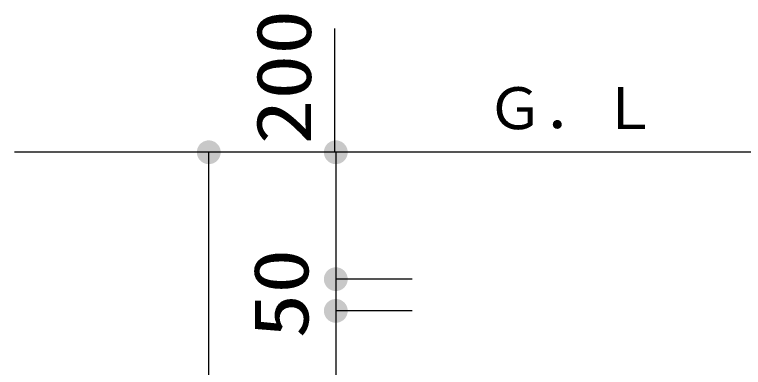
# Model space of a CAD drawing. Units: millimetres, scale not verified. Extents: x -8093 to 8093, y -5792 to 5792.
# Drawn here: x -2221 to -1073, y -1588 to -1032 of the extents above; entities that cross this region are included whole.
import ezdxf
from ezdxf.enums import TextEntityAlignment as Align

# ---------------------------------------------------------------- set-up
doc = ezdxf.new("R2010")
doc.units = ezdxf.units.MM
doc.header["$LTSCALE"] = 30
doc.layers.add('0-2_00クル-フ-1機器', color=2, linetype='Continuous', lineweight=25)
doc.layers.add('0-3_00クル-フ-6寸法', color=132, linetype='Continuous', lineweight=25)
doc.styles.add('ＭＳ ゴシック', font='')
doc.styles.get('ＭＳ ゴシック').set_extended_font_data('MS Gothic')

msp = doc.modelspace()

# ---------------------------------------------------------------- linework, layer by layer
at = {"layer": '0-2_00クル-フ-1機器'}
msp.add_line((1049.89, -1249.23), (-2220.93, -1249.23), dxfattribs=at)
at = {"layer": '0-3_00クル-フ-6寸法', "color": 4}
for p, q in [((-1716.63, -1249.23), (-1716.63, -1054.1)), ((-1795.13, -1249.23), (-1915.13, -1249.23)), ((-1915.13, -3449.23), (-1915.13, -1249.23)), ((-1595.13, -1249.23), (-1715.13, -1249.23)), ((-1715.13, -1249.23), (-1715.13, -1449.23)), ((-1595.13, -1449.23), (-1715.13, -1449.23)), ((-1595.13, -1449.23), (-1715.13, -1449.23)), ((-1715.13, -1449.23), (-1715.13, -1499.23)), ((-1595.13, -1499.23), (-1715.13, -1499.23)), ((-1595.13, -1499.23), (-1715.13, -1499.23)), ((-1715.13, -1499.23), (-1715.13, -3099.23))]:
    msp.add_line(p, q, dxfattribs=at)
at = {"layer": '0-3_00クル-フ-6寸法'}
for points in [[(-1915.13, -1249.23), (-1932.09, -1241.25), (-1930.96, -1239.19)], [(-1915.13, -1249.23), (-1930.96, -1239.19), (-1929.57, -1237.28)], [(-1915.13, -1249.23), (-1929.57, -1237.28), (-1927.96, -1235.56)], [(-1915.13, -1249.23), (-1927.96, -1235.56), (-1926.15, -1234.06)], [(-1915.13, -1249.23), (-1926.15, -1234.06), (-1924.16, -1232.8)], [(-1915.13, -1249.23), (-1924.16, -1232.8), (-1922.03, -1231.8)], [(-1915.13, -1249.23), (-1922.03, -1231.8), (-1919.79, -1231.07)], [(-1915.13, -1249.23), (-1919.79, -1231.07), (-1917.48, -1230.63)], [(-1915.13, -1249.23), (-1917.48, -1230.63), (-1915.13, -1230.48)], [(-1915.13, -1249.23), (-1915.13, -1230.48), (-1912.78, -1230.63)], [(-1915.13, -1249.23), (-1912.78, -1230.63), (-1910.46, -1231.07)], [(-1915.13, -1249.23), (-1910.46, -1231.07), (-1908.22, -1231.8)], [(-1915.13, -1249.23), (-1908.22, -1231.8), (-1906.09, -1232.8)], [(-1915.13, -1249.23), (-1906.09, -1232.8), (-1904.11, -1234.06)], [(-1915.13, -1249.23), (-1904.11, -1234.06), (-1902.29, -1235.56)], [(-1915.13, -1249.23), (-1902.29, -1235.56), (-1900.68, -1237.28)], [(-1915.13, -1249.23), (-1900.68, -1237.28), (-1899.3, -1239.19)], [(-1915.13, -1249.23), (-1899.3, -1239.19), (-1898.16, -1241.25)], [(-1715.13, -1249.23), (-1732.09, -1241.25), (-1730.96, -1239.19)], [(-1715.13, -1249.23), (-1730.96, -1239.19), (-1729.57, -1237.28)], [(-1715.13, -1249.23), (-1729.57, -1237.28), (-1727.96, -1235.56)], [(-1715.13, -1249.23), (-1727.96, -1235.56), (-1726.15, -1234.06)], [(-1715.13, -1249.23), (-1726.15, -1234.06), (-1724.16, -1232.8)], [(-1715.13, -1249.23), (-1724.16, -1232.8), (-1722.03, -1231.8)], [(-1715.13, -1249.23), (-1722.03, -1231.8), (-1719.79, -1231.07)], [(-1715.13, -1249.23), (-1719.79, -1231.07), (-1717.48, -1230.63)], [(-1715.13, -1249.23), (-1717.48, -1230.63), (-1715.13, -1230.48)], [(-1715.13, -1249.23), (-1715.13, -1230.48), (-1712.78, -1230.63)], [(-1715.13, -1249.23), (-1712.78, -1230.63), (-1710.46, -1231.07)], [(-1715.13, -1249.23), (-1710.46, -1231.07), (-1708.22, -1231.8)], [(-1715.13, -1249.23), (-1708.22, -1231.8), (-1706.09, -1232.8)], [(-1715.13, -1249.23), (-1706.09, -1232.8), (-1704.11, -1234.06)], [(-1715.13, -1249.23), (-1704.11, -1234.06), (-1702.29, -1235.56)], [(-1715.13, -1249.23), (-1702.29, -1235.56), (-1700.68, -1237.28)], [(-1715.13, -1249.23), (-1700.68, -1237.28), (-1699.3, -1239.19)], [(-1715.13, -1249.23), (-1699.3, -1239.19), (-1698.16, -1241.25)], [(-1915.13, -1249.23), (-1933.84, -1248.05), (-1933.55, -1245.72)], [(-1915.13, -1249.23), (-1933.84, -1250.41), (-1933.84, -1248.05)], [(-1915.13, -1249.23), (-1933.55, -1252.75), (-1933.84, -1250.41)], [(-1915.13, -1249.23), (-1933.55, -1245.72), (-1932.96, -1243.44)], [(-1915.13, -1249.23), (-1932.96, -1255.03), (-1933.55, -1252.75)], [(-1915.13, -1249.23), (-1932.96, -1243.44), (-1932.09, -1241.25)], [(-1915.13, -1249.23), (-1932.09, -1257.22), (-1932.96, -1255.03)], [(-1915.13, -1249.23), (-1930.96, -1259.28), (-1932.09, -1257.22)], [(-1915.13, -1249.23), (-1929.57, -1261.18), (-1930.96, -1259.28)], [(-1915.13, -1249.23), (-1927.96, -1262.9), (-1929.57, -1261.18)], [(-1915.13, -1249.23), (-1926.15, -1264.4), (-1927.96, -1262.9)], [(-1915.13, -1249.23), (-1924.16, -1265.66), (-1926.15, -1264.4)], [(-1915.13, -1249.23), (-1922.03, -1266.67), (-1924.16, -1265.66)], [(-1915.13, -1249.23), (-1919.79, -1267.39), (-1922.03, -1266.67)], [(-1915.13, -1249.23), (-1917.48, -1267.83), (-1919.79, -1267.39)], [(-1915.13, -1249.23), (-1915.13, -1267.98), (-1917.48, -1267.83)], [(-1915.13, -1249.23), (-1898.16, -1241.25), (-1897.29, -1243.44)], [(-1915.13, -1249.23), (-1897.29, -1243.44), (-1896.71, -1245.72)], [(-1915.13, -1249.23), (-1896.71, -1245.72), (-1896.41, -1248.05)], [(-1915.13, -1249.23), (-1896.41, -1248.05), (-1896.41, -1250.41)], [(-1915.13, -1249.23), (-1912.78, -1267.83), (-1915.13, -1267.98)], [(-1915.13, -1249.23), (-1910.46, -1267.39), (-1912.78, -1267.83)], [(-1915.13, -1249.23), (-1908.22, -1266.67), (-1910.46, -1267.39)], [(-1915.13, -1249.23), (-1906.09, -1265.66), (-1908.22, -1266.67)], [(-1915.13, -1249.23), (-1904.11, -1264.4), (-1906.09, -1265.66)], [(-1915.13, -1249.23), (-1902.29, -1262.9), (-1904.11, -1264.4)], [(-1915.13, -1249.23), (-1900.68, -1261.18), (-1902.29, -1262.9)], [(-1915.13, -1249.23), (-1899.3, -1259.28), (-1900.68, -1261.18)], [(-1915.13, -1249.23), (-1898.16, -1257.22), (-1899.3, -1259.28)], [(-1915.13, -1249.23), (-1897.29, -1255.03), (-1898.16, -1257.22)], [(-1915.13, -1249.23), (-1896.71, -1252.75), (-1897.29, -1255.03)], [(-1915.13, -1249.23), (-1896.41, -1250.41), (-1896.71, -1252.75)], [(-1715.13, -1249.23), (-1733.84, -1248.05), (-1733.55, -1245.72)], [(-1715.13, -1249.23), (-1733.84, -1250.41), (-1733.84, -1248.05)], [(-1715.13, -1249.23), (-1733.55, -1252.75), (-1733.84, -1250.41)], [(-1715.13, -1249.23), (-1733.55, -1245.72), (-1732.96, -1243.44)], [(-1715.13, -1249.23), (-1732.96, -1255.03), (-1733.55, -1252.75)], [(-1715.13, -1249.23), (-1732.96, -1243.44), (-1732.09, -1241.25)], [(-1715.13, -1249.23), (-1732.09, -1257.22), (-1732.96, -1255.03)], [(-1715.13, -1249.23), (-1730.96, -1259.28), (-1732.09, -1257.22)], [(-1715.13, -1249.23), (-1729.57, -1261.18), (-1730.96, -1259.28)], [(-1715.13, -1249.23), (-1727.96, -1262.9), (-1729.57, -1261.18)], [(-1715.13, -1249.23), (-1726.15, -1264.4), (-1727.96, -1262.9)], [(-1715.13, -1249.23), (-1724.16, -1265.66), (-1726.15, -1264.4)], [(-1715.13, -1249.23), (-1722.03, -1266.67), (-1724.16, -1265.66)], [(-1715.13, -1249.23), (-1719.79, -1267.39), (-1722.03, -1266.67)], [(-1715.13, -1249.23), (-1717.48, -1267.83), (-1719.79, -1267.39)], [(-1715.13, -1249.23), (-1715.13, -1267.98), (-1717.48, -1267.83)], [(-1715.13, -1249.23), (-1698.16, -1241.25), (-1697.29, -1243.44)], [(-1715.13, -1249.23), (-1697.29, -1243.44), (-1696.71, -1245.72)], [(-1715.13, -1249.23), (-1696.71, -1245.72), (-1696.41, -1248.05)], [(-1715.13, -1249.23), (-1696.41, -1248.05), (-1696.41, -1250.41)], [(-1715.13, -1249.23), (-1712.78, -1267.83), (-1715.13, -1267.98)], [(-1715.13, -1249.23), (-1710.46, -1267.39), (-1712.78, -1267.83)], [(-1715.13, -1249.23), (-1708.22, -1266.67), (-1710.46, -1267.39)], [(-1715.13, -1249.23), (-1706.09, -1265.66), (-1708.22, -1266.67)], [(-1715.13, -1249.23), (-1704.11, -1264.4), (-1706.09, -1265.66)], [(-1715.13, -1249.23), (-1702.29, -1262.9), (-1704.11, -1264.4)], [(-1715.13, -1249.23), (-1700.68, -1261.18), (-1702.29, -1262.9)], [(-1715.13, -1249.23), (-1699.3, -1259.28), (-1700.68, -1261.18)], [(-1715.13, -1249.23), (-1698.16, -1257.22), (-1699.3, -1259.28)], [(-1715.13, -1249.23), (-1697.29, -1255.03), (-1698.16, -1257.22)], [(-1715.13, -1249.23), (-1696.71, -1252.75), (-1697.29, -1255.03)], [(-1715.13, -1249.23), (-1696.41, -1250.41), (-1696.71, -1252.75)], [(-1715.13, -1449.23), (-1727.96, -1435.56), (-1726.15, -1434.06)], [(-1715.13, -1449.23), (-1727.96, -1435.56), (-1726.15, -1434.06)], [(-1715.13, -1449.23), (-1726.15, -1434.06), (-1724.16, -1432.8)], [(-1715.13, -1449.23), (-1726.15, -1434.06), (-1724.16, -1432.8)], [(-1715.13, -1449.23), (-1724.16, -1432.8), (-1722.03, -1431.8)], [(-1715.13, -1449.23), (-1724.16, -1432.8), (-1722.03, -1431.8)], [(-1715.13, -1449.23), (-1722.03, -1431.8), (-1719.79, -1431.07)], [(-1715.13, -1449.23), (-1722.03, -1431.8), (-1719.79, -1431.07)], [(-1715.13, -1449.23), (-1719.79, -1431.07), (-1717.48, -1430.63)], [(-1715.13, -1449.23), (-1719.79, -1431.07), (-1717.48, -1430.63)], [(-1715.13, -1449.23), (-1717.48, -1430.63), (-1715.13, -1430.48)], [(-1715.13, -1449.23), (-1717.48, -1430.63), (-1715.13, -1430.48)], [(-1715.13, -1449.23), (-1715.13, -1430.48), (-1712.78, -1430.63)], [(-1715.13, -1449.23), (-1715.13, -1430.48), (-1712.78, -1430.63)], [(-1715.13, -1449.23), (-1712.78, -1430.63), (-1710.46, -1431.07)], [(-1715.13, -1449.23), (-1712.78, -1430.63), (-1710.46, -1431.07)], [(-1715.13, -1449.23), (-1710.46, -1431.07), (-1708.22, -1431.8)], [(-1715.13, -1449.23), (-1710.46, -1431.07), (-1708.22, -1431.8)], [(-1715.13, -1449.23), (-1708.22, -1431.8), (-1706.09, -1432.8)], [(-1715.13, -1449.23), (-1708.22, -1431.8), (-1706.09, -1432.8)], [(-1715.13, -1449.23), (-1706.09, -1432.8), (-1704.11, -1434.06)], [(-1715.13, -1449.23), (-1706.09, -1432.8), (-1704.11, -1434.06)], [(-1715.13, -1449.23), (-1704.11, -1434.06), (-1702.29, -1435.56)], [(-1715.13, -1449.23), (-1704.11, -1434.06), (-1702.29, -1435.56)], [(-1715.13, -1449.23), (-1733.84, -1448.05), (-1733.55, -1445.72)], [(-1715.13, -1449.23), (-1733.84, -1448.05), (-1733.55, -1445.72)], [(-1715.13, -1449.23), (-1733.55, -1445.72), (-1732.96, -1443.44)], [(-1715.13, -1449.23), (-1733.55, -1445.72), (-1732.96, -1443.44)], [(-1715.13, -1449.23), (-1732.96, -1443.44), (-1732.09, -1441.25)], [(-1715.13, -1449.23), (-1732.96, -1443.44), (-1732.09, -1441.25)], [(-1715.13, -1449.23), (-1732.09, -1441.25), (-1730.96, -1439.19)], [(-1715.13, -1449.23), (-1732.09, -1441.25), (-1730.96, -1439.19)], [(-1715.13, -1449.23), (-1730.96, -1439.19), (-1729.57, -1437.28)], [(-1715.13, -1449.23), (-1730.96, -1439.19), (-1729.57, -1437.28)], [(-1715.13, -1449.23), (-1729.57, -1437.28), (-1727.96, -1435.56)], [(-1715.13, -1449.23), (-1729.57, -1437.28), (-1727.96, -1435.56)], [(-1715.13, -1449.23), (-1702.29, -1435.56), (-1700.68, -1437.28)], [(-1715.13, -1449.23), (-1702.29, -1435.56), (-1700.68, -1437.28)], [(-1715.13, -1449.23), (-1700.68, -1437.28), (-1699.3, -1439.19)], [(-1715.13, -1449.23), (-1700.68, -1437.28), (-1699.3, -1439.19)], [(-1715.13, -1449.23), (-1699.3, -1439.19), (-1698.16, -1441.25)], [(-1715.13, -1449.23), (-1699.3, -1439.19), (-1698.16, -1441.25)], [(-1715.13, -1449.23), (-1698.16, -1441.25), (-1697.29, -1443.44)], [(-1715.13, -1449.23), (-1698.16, -1441.25), (-1697.29, -1443.44)], [(-1715.13, -1449.23), (-1697.29, -1443.44), (-1696.71, -1445.72)], [(-1715.13, -1449.23), (-1697.29, -1443.44), (-1696.71, -1445.72)], [(-1715.13, -1449.23), (-1696.71, -1445.72), (-1696.41, -1448.05)], [(-1715.13, -1449.23), (-1696.71, -1445.72), (-1696.41, -1448.05)], [(-1715.13, -1449.23), (-1733.84, -1450.41), (-1733.84, -1448.05)], [(-1715.13, -1449.23), (-1733.84, -1450.41), (-1733.84, -1448.05)], [(-1715.13, -1449.23), (-1733.55, -1452.75), (-1733.84, -1450.41)], [(-1715.13, -1449.23), (-1733.55, -1452.75), (-1733.84, -1450.41)], [(-1715.13, -1449.23), (-1732.96, -1455.03), (-1733.55, -1452.75)], [(-1715.13, -1449.23), (-1732.96, -1455.03), (-1733.55, -1452.75)], [(-1715.13, -1449.23), (-1732.09, -1457.22), (-1732.96, -1455.03)], [(-1715.13, -1449.23), (-1732.09, -1457.22), (-1732.96, -1455.03)], [(-1715.13, -1449.23), (-1730.96, -1459.28), (-1732.09, -1457.22)], [(-1715.13, -1449.23), (-1730.96, -1459.28), (-1732.09, -1457.22)], [(-1715.13, -1449.23), (-1729.57, -1461.18), (-1730.96, -1459.28)], [(-1715.13, -1449.23), (-1729.57, -1461.18), (-1730.96, -1459.28)], [(-1715.13, -1449.23), (-1727.96, -1462.9), (-1729.57, -1461.18)], [(-1715.13, -1449.23), (-1727.96, -1462.9), (-1729.57, -1461.18)], [(-1715.13, -1449.23), (-1726.15, -1464.4), (-1727.96, -1462.9)], [(-1715.13, -1449.23), (-1726.15, -1464.4), (-1727.96, -1462.9)], [(-1715.13, -1449.23), (-1724.16, -1465.66), (-1726.15, -1464.4)], [(-1715.13, -1449.23), (-1724.16, -1465.66), (-1726.15, -1464.4)], [(-1715.13, -1449.23), (-1722.03, -1466.67), (-1724.16, -1465.66)], [(-1715.13, -1449.23), (-1722.03, -1466.67), (-1724.16, -1465.66)], [(-1715.13, -1449.23), (-1719.79, -1467.39), (-1722.03, -1466.67)], [(-1715.13, -1449.23), (-1719.79, -1467.39), (-1722.03, -1466.67)], [(-1715.13, -1449.23), (-1717.48, -1467.83), (-1719.79, -1467.39)], [(-1715.13, -1449.23), (-1717.48, -1467.83), (-1719.79, -1467.39)], [(-1715.13, -1449.23), (-1715.13, -1467.98), (-1717.48, -1467.83)], [(-1715.13, -1449.23), (-1715.13, -1467.98), (-1717.48, -1467.83)], [(-1715.13, -1449.23), (-1696.41, -1448.05), (-1696.41, -1450.41)], [(-1715.13, -1449.23), (-1696.41, -1448.05), (-1696.41, -1450.41)], [(-1715.13, -1449.23), (-1712.78, -1467.83), (-1715.13, -1467.98)], [(-1715.13, -1449.23), (-1710.46, -1467.39), (-1712.78, -1467.83)], [(-1715.13, -1449.23), (-1708.22, -1466.67), (-1710.46, -1467.39)], [(-1715.13, -1449.23), (-1706.09, -1465.66), (-1708.22, -1466.67)], [(-1715.13, -1449.23), (-1704.11, -1464.4), (-1706.09, -1465.66)], [(-1715.13, -1449.23), (-1702.29, -1462.9), (-1704.11, -1464.4)], [(-1715.13, -1449.23), (-1700.68, -1461.18), (-1702.29, -1462.9)], [(-1715.13, -1449.23), (-1699.3, -1459.28), (-1700.68, -1461.18)], [(-1715.13, -1449.23), (-1698.16, -1457.22), (-1699.3, -1459.28)], [(-1715.13, -1449.23), (-1697.29, -1455.03), (-1698.16, -1457.22)], [(-1715.13, -1449.23), (-1696.71, -1452.75), (-1697.29, -1455.03)], [(-1715.13, -1449.23), (-1696.41, -1450.41), (-1696.71, -1452.75)], [(-1715.13, -1449.23), (-1712.78, -1467.83), (-1715.13, -1467.98)], [(-1715.13, -1449.23), (-1710.46, -1467.39), (-1712.78, -1467.83)], [(-1715.13, -1449.23), (-1708.22, -1466.67), (-1710.46, -1467.39)], [(-1715.13, -1449.23), (-1706.09, -1465.66), (-1708.22, -1466.67)], [(-1715.13, -1449.23), (-1704.11, -1464.4), (-1706.09, -1465.66)], [(-1715.13, -1449.23), (-1702.29, -1462.9), (-1704.11, -1464.4)], [(-1715.13, -1449.23), (-1700.68, -1461.18), (-1702.29, -1462.9)], [(-1715.13, -1449.23), (-1699.3, -1459.28), (-1700.68, -1461.18)], [(-1715.13, -1449.23), (-1698.16, -1457.22), (-1699.3, -1459.28)], [(-1715.13, -1449.23), (-1697.29, -1455.03), (-1698.16, -1457.22)], [(-1715.13, -1449.23), (-1696.71, -1452.75), (-1697.29, -1455.03)], [(-1715.13, -1449.23), (-1696.41, -1450.41), (-1696.71, -1452.75)], [(-1715.13, -1499.23), (-1717.48, -1480.63), (-1715.13, -1480.48)], [(-1715.13, -1499.23), (-1717.48, -1480.63), (-1715.13, -1480.48)], [(-1715.13, -1499.23), (-1715.13, -1480.48), (-1712.78, -1480.63)], [(-1715.13, -1499.23), (-1715.13, -1480.48), (-1712.78, -1480.63)], [(-1715.13, -1499.23), (-1732.96, -1493.44), (-1732.09, -1491.25)], [(-1715.13, -1499.23), (-1732.96, -1493.44), (-1732.09, -1491.25)], [(-1715.13, -1499.23), (-1732.09, -1491.25), (-1730.96, -1489.19)], [(-1715.13, -1499.23), (-1732.09, -1491.25), (-1730.96, -1489.19)], [(-1715.13, -1499.23), (-1730.96, -1489.19), (-1729.57, -1487.28)], [(-1715.13, -1499.23), (-1730.96, -1489.19), (-1729.57, -1487.28)], [(-1715.13, -1499.23), (-1729.57, -1487.28), (-1727.96, -1485.56)], [(-1715.13, -1499.23), (-1729.57, -1487.28), (-1727.96, -1485.56)], [(-1715.13, -1499.23), (-1727.96, -1485.56), (-1726.15, -1484.06)], [(-1715.13, -1499.23), (-1727.96, -1485.56), (-1726.15, -1484.06)], [(-1715.13, -1499.23), (-1726.15, -1484.06), (-1724.16, -1482.8)], [(-1715.13, -1499.23), (-1726.15, -1484.06), (-1724.16, -1482.8)], [(-1715.13, -1499.23), (-1724.16, -1482.8), (-1722.03, -1481.8)], [(-1715.13, -1499.23), (-1724.16, -1482.8), (-1722.03, -1481.8)], [(-1715.13, -1499.23), (-1722.03, -1481.8), (-1719.79, -1481.07)], [(-1715.13, -1499.23), (-1722.03, -1481.8), (-1719.79, -1481.07)], [(-1715.13, -1499.23), (-1719.79, -1481.07), (-1717.48, -1480.63)], [(-1715.13, -1499.23), (-1719.79, -1481.07), (-1717.48, -1480.63)], [(-1715.13, -1499.23), (-1712.78, -1480.63), (-1710.46, -1481.07)], [(-1715.13, -1499.23), (-1712.78, -1480.63), (-1710.46, -1481.07)], [(-1715.13, -1499.23), (-1710.46, -1481.07), (-1708.22, -1481.8)], [(-1715.13, -1499.23), (-1710.46, -1481.07), (-1708.22, -1481.8)], [(-1715.13, -1499.23), (-1708.22, -1481.8), (-1706.09, -1482.8)], [(-1715.13, -1499.23), (-1708.22, -1481.8), (-1706.09, -1482.8)], [(-1715.13, -1499.23), (-1706.09, -1482.8), (-1704.11, -1484.06)], [(-1715.13, -1499.23), (-1706.09, -1482.8), (-1704.11, -1484.06)], [(-1715.13, -1499.23), (-1704.11, -1484.06), (-1702.29, -1485.56)], [(-1715.13, -1499.23), (-1704.11, -1484.06), (-1702.29, -1485.56)], [(-1715.13, -1499.23), (-1702.29, -1485.56), (-1700.68, -1487.28)], [(-1715.13, -1499.23), (-1702.29, -1485.56), (-1700.68, -1487.28)], [(-1715.13, -1499.23), (-1700.68, -1487.28), (-1699.3, -1489.19)], [(-1715.13, -1499.23), (-1700.68, -1487.28), (-1699.3, -1489.19)], [(-1715.13, -1499.23), (-1699.3, -1489.19), (-1698.16, -1491.25)], [(-1715.13, -1499.23), (-1699.3, -1489.19), (-1698.16, -1491.25)], [(-1715.13, -1499.23), (-1698.16, -1491.25), (-1697.29, -1493.44)], [(-1715.13, -1499.23), (-1698.16, -1491.25), (-1697.29, -1493.44)], [(-1715.13, -1499.23), (-1733.84, -1498.05), (-1733.55, -1495.72)], [(-1715.13, -1499.23), (-1733.84, -1498.05), (-1733.55, -1495.72)], [(-1715.13, -1499.23), (-1733.84, -1500.41), (-1733.84, -1498.05)], [(-1715.13, -1499.23), (-1733.84, -1500.41), (-1733.84, -1498.05)], [(-1715.13, -1499.23), (-1733.55, -1502.75), (-1733.84, -1500.41)], [(-1715.13, -1499.23), (-1733.55, -1502.75), (-1733.84, -1500.41)], [(-1715.13, -1499.23), (-1733.55, -1495.72), (-1732.96, -1493.44)], [(-1715.13, -1499.23), (-1733.55, -1495.72), (-1732.96, -1493.44)], [(-1715.13, -1499.23), (-1732.96, -1505.03), (-1733.55, -1502.75)], [(-1715.13, -1499.23), (-1732.96, -1505.03), (-1733.55, -1502.75)], [(-1715.13, -1499.23), (-1732.09, -1507.22), (-1732.96, -1505.03)], [(-1715.13, -1499.23), (-1732.09, -1507.22), (-1732.96, -1505.03)], [(-1715.13, -1499.23), (-1730.96, -1509.28), (-1732.09, -1507.22)], [(-1715.13, -1499.23), (-1730.96, -1509.28), (-1732.09, -1507.22)], [(-1715.13, -1499.23), (-1729.57, -1511.18), (-1730.96, -1509.28)], [(-1715.13, -1499.23), (-1729.57, -1511.18), (-1730.96, -1509.28)], [(-1715.13, -1499.23), (-1727.96, -1512.9), (-1729.57, -1511.18)], [(-1715.13, -1499.23), (-1727.96, -1512.9), (-1729.57, -1511.18)], [(-1715.13, -1499.23), (-1726.15, -1514.4), (-1727.96, -1512.9)], [(-1715.13, -1499.23), (-1726.15, -1514.4), (-1727.96, -1512.9)], [(-1715.13, -1499.23), (-1724.16, -1515.66), (-1726.15, -1514.4)], [(-1715.13, -1499.23), (-1724.16, -1515.66), (-1726.15, -1514.4)], [(-1715.13, -1499.23), (-1722.03, -1516.67), (-1724.16, -1515.66)], [(-1715.13, -1499.23), (-1722.03, -1516.67), (-1724.16, -1515.66)], [(-1715.13, -1499.23), (-1719.79, -1517.39), (-1722.03, -1516.67)], [(-1715.13, -1499.23), (-1719.79, -1517.39), (-1722.03, -1516.67)], [(-1715.13, -1499.23), (-1717.48, -1517.83), (-1719.79, -1517.39)], [(-1715.13, -1499.23), (-1717.48, -1517.83), (-1719.79, -1517.39)], [(-1715.13, -1499.23), (-1715.13, -1517.98), (-1717.48, -1517.83)], [(-1715.13, -1499.23), (-1715.13, -1517.98), (-1717.48, -1517.83)], [(-1715.13, -1499.23), (-1697.29, -1493.44), (-1696.71, -1495.72)], [(-1715.13, -1499.23), (-1697.29, -1493.44), (-1696.71, -1495.72)], [(-1715.13, -1499.23), (-1696.71, -1495.72), (-1696.41, -1498.05)], [(-1715.13, -1499.23), (-1696.71, -1495.72), (-1696.41, -1498.05)], [(-1715.13, -1499.23), (-1696.41, -1498.05), (-1696.41, -1500.41)], [(-1715.13, -1499.23), (-1696.41, -1498.05), (-1696.41, -1500.41)], [(-1715.13, -1499.23), (-1712.78, -1517.83), (-1715.13, -1517.98)], [(-1715.13, -1499.23), (-1710.46, -1517.39), (-1712.78, -1517.83)], [(-1715.13, -1499.23), (-1708.22, -1516.67), (-1710.46, -1517.39)], [(-1715.13, -1499.23), (-1706.09, -1515.66), (-1708.22, -1516.67)], [(-1715.13, -1499.23), (-1704.11, -1514.4), (-1706.09, -1515.66)], [(-1715.13, -1499.23), (-1702.29, -1512.9), (-1704.11, -1514.4)], [(-1715.13, -1499.23), (-1700.68, -1511.18), (-1702.29, -1512.9)], [(-1715.13, -1499.23), (-1699.3, -1509.28), (-1700.68, -1511.18)], [(-1715.13, -1499.23), (-1698.16, -1507.22), (-1699.3, -1509.28)], [(-1715.13, -1499.23), (-1697.29, -1505.03), (-1698.16, -1507.22)], [(-1715.13, -1499.23), (-1696.71, -1502.75), (-1697.29, -1505.03)], [(-1715.13, -1499.23), (-1696.41, -1500.41), (-1696.71, -1502.75)], [(-1715.13, -1499.23), (-1712.78, -1517.83), (-1715.13, -1517.98)], [(-1715.13, -1499.23), (-1710.46, -1517.39), (-1712.78, -1517.83)], [(-1715.13, -1499.23), (-1708.22, -1516.67), (-1710.46, -1517.39)], [(-1715.13, -1499.23), (-1706.09, -1515.66), (-1708.22, -1516.67)], [(-1715.13, -1499.23), (-1704.11, -1514.4), (-1706.09, -1515.66)], [(-1715.13, -1499.23), (-1702.29, -1512.9), (-1704.11, -1514.4)], [(-1715.13, -1499.23), (-1700.68, -1511.18), (-1702.29, -1512.9)], [(-1715.13, -1499.23), (-1699.3, -1509.28), (-1700.68, -1511.18)], [(-1715.13, -1499.23), (-1698.16, -1507.22), (-1699.3, -1509.28)], [(-1715.13, -1499.23), (-1697.29, -1505.03), (-1698.16, -1507.22)], [(-1715.13, -1499.23), (-1696.71, -1502.75), (-1697.29, -1505.03)], [(-1715.13, -1499.23), (-1696.41, -1500.41), (-1696.71, -1502.75)]]:
    msp.add_solid(points, dxfattribs=at)

# ---------------------------------------------------------------- texts
at = {"layer": '0-2_00クル-フ-1機器', "color": 4, "style": 'ＭＳ ゴシック'}
msp.add_text('Ｇ．Ｌ', height=65.98, dxfattribs=at).set_placement((-1477.86, -1232.54), align=Align.BOTTOM_LEFT)
at = {"layer": '0-3_00クル-フ-6寸法', "color": 3, "style": 'ＭＳ ゴシック', "width": 1.2}
for s, p in [('200', (-1728.06, -1236.94)), ('50', (-1732.22, -1542.8))]:
    msp.add_text(s, height=86.66, rotation=90, dxfattribs=at).set_placement(p, align=Align.BOTTOM_LEFT)

doc.saveas('drawing.dxf')
